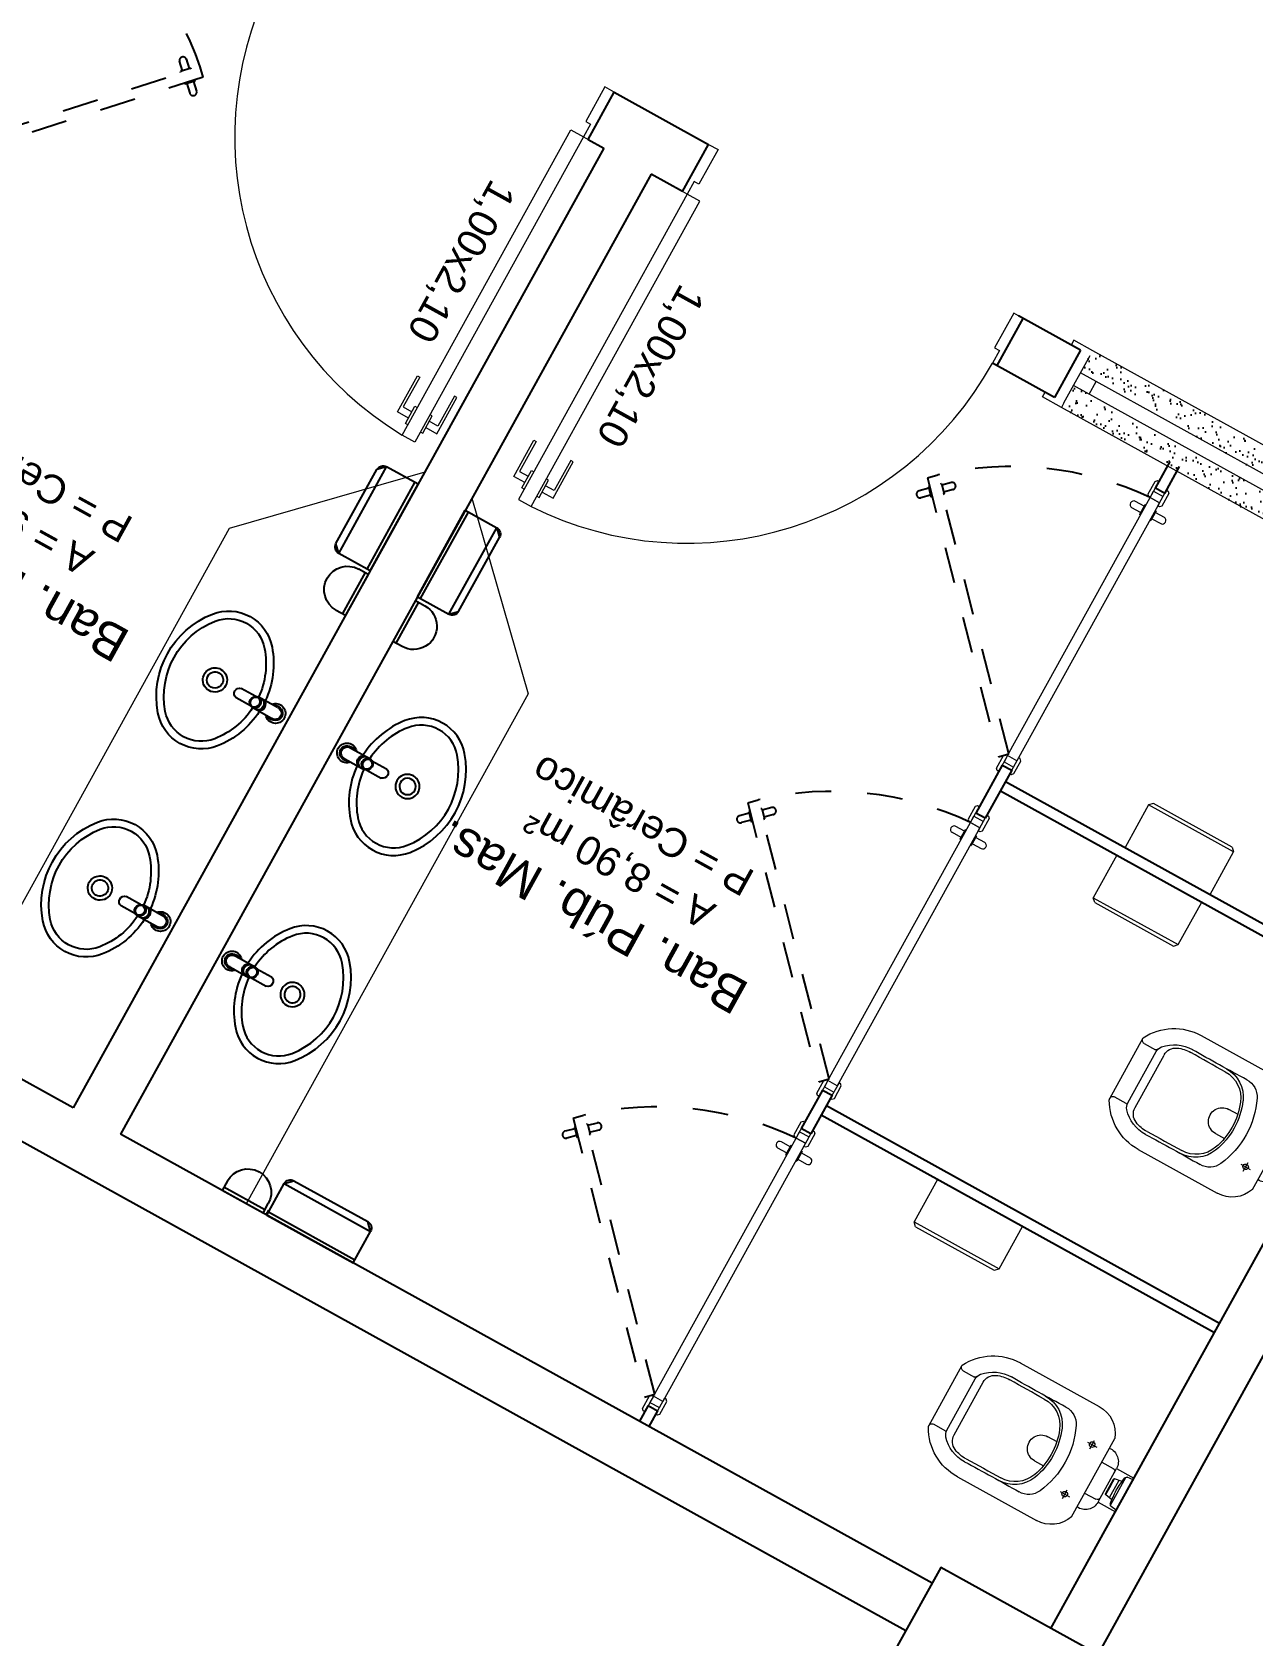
# Model space of a CAD drawing. Header units: metres. Extents: x 2113 to 5678, y -2764 to 956.
# Drawn here: x 3194.287 to 3197.683, y -1652.653 to -1648.194 of the extents above; entities that cross this region are included whole.
import ezdxf

# ---------------------------------------------------------------- set-up
doc = ezdxf.new("R2010")
doc.units = ezdxf.units.M
doc.header["$MEASUREMENT"] = 0
for name, pattern in [('CONTINU', [0]), ('CONTINUO', [0]), ('HIDDEN2', [0.1875, 0.125, -0.0625])]:
    doc.linetypes.add(name, pattern=pattern)
for name, color, linetype in [('_SETOR A', 1, 'Continuous'), ('A - Diversos', 252, 'Continuous'), ('A - Texto 1', 8, 'Continuous'), ('PAREDE', 7, 'Continuous'), ('pilar', 6, 'CONTINUO'), ('Pilares-Vigas', 5, 'Continuous'), ('TXT_QUADRAFISCAL_5000', 7, 'Continuous'), ('XX-HTC', 8, 'Continuous')]:
    doc.layers.add(name, color=color, linetype=linetype)
for name, color, linetype, lineweight in [('A - Mobiliário Fixo', 252, 'Continuous', 5), ('A-dimensão', 8, 'Continuous', 5), ('AR-EQP-FIX', 1, 'Continuous', 9), ('AR-POR', 5, 'CONTINUO', 9), ('Esquadrias', 50, 'Continuous', 9)]:
    doc.layers.add(name, color=color, linetype=linetype, lineweight=lineweight)
doc.styles.add('REGUA60', font='romns850', dxfattribs={"width": 1.2})
doc.styles.add('TEXTO', font='swisse.ttf')

# ---------------------------------------------------------------- blocks, each defined once
blk = doc.blocks.new('hidra')
at = {"layer": 'AR-EQP-FIX', "ltscale": 0.02}
for p, q in [((2491.0507, 1715.3238), (2491.0684, 1715.3221)), ((2491.0507, 1715.2278), (2491.0507, 1715.3238)), ((2491.0711, 1715.232), (2491.0711, 1715.3196)), ((2491.0712, 1715.3186), (2491.0735, 1715.3173)), ((2491.0845, 1715.3034), (2491.0845, 1715.2481)), ((2491.097, 1715.2805), (2491.097, 1715.3012)), ((2491.099, 1715.253), (2491.099, 1715.2989)), ((2491.0971, 1715.2803), (2491.0971, 1715.2504)), ((2491.0507, 1715.2278), (2491.0684, 1715.2295)), ((2491.0712, 1715.233), (2491.0735, 1715.2343)), ((2491.0712, 1715.233), (2491.0735, 1715.2343)), ((2491.0744, 1715.2409), (2491.0744, 1715.239))]:
    blk.add_line(p, q, dxfattribs=at)
for points in [[(2491.0507, 1715.2711), (2491.0507, 1715.3238)], [(2491.0752, 1715.3051), (2491.0969, 1715.3012)], [(2491.0507, 1715.2278), (2491.0507, 1715.2711)], [(2491.0752, 1715.2465), (2491.0969, 1715.2503)]]:
    blk.add_lwpolyline(points, dxfattribs=at)
for points in [[(2491.0969, 1715.3012, -0.384514), (2491.099, 1715.2986)], [(2491.0969, 1715.2503, 0.384514), (2491.099, 1715.253)]]:
    blk.add_lwpolyline(points, format="xyb", dxfattribs=at)
for centre, radius, start, end in [((2491.0681, 1715.3191), 0.00299, 9.2142, 84.5), ((2490.6782, 1715.2558), 0.4, 2.8567, 8.8369), ((2490.6782, 1715.2957), 0.4, 351.1631, 357.1433), ((2491.0681, 1715.2325), 0.00299, 275.5, 350.7858)]:
    blk.add_arc(centre, radius, start, end, dxfattribs=at)
blk = doc.blocks.new('vaso')
at = {"layer": 'AR-EQP-FIX'}
for p, q in [((-0.0532, 0.21), (-0.0532, 0.2652)), ((0.0532, 0.21), (0.0532, 0.2652)), ((-0.0532, 0.21), (-0.0402, 0.21)), ((-0.0491, 0.1652), (-0.0491, 0.2011)), ((-0.0402, 0.21), (0.0532, 0.21)), ((0.0491, 0.1652), (0.0491, 0.2011)), ((-0.1245, 0.1652), (0.1245, 0.1652)), ((-0.0921, 0.1181), (-0.0649, 0.1181)), ((-0.0786, 0.1032), (-0.0786, 0.1329)), ((0.0649, 0.1181), (0.0921, 0.1181)), ((0.0786, 0.1032), (0.0786, 0.1329)), ((-0.1809, -0.1665), (-0.1809, 0.0846)), ((0.1809, -0.1665), (0.1809, 0.0845)), ((-0.0384, 0), (-0.0384, 0.0282)), ((0.0384, -0.001), (0.0384, 0.0282)), ((-0.0849, -0.2948), (-0.0849, -0.259)), ((-0.0836, -0.2308), (0.0836, -0.2308)), ((-0.0814, -0.2548), (0.0814, -0.2548)), ((0.0849, -0.2948), (0.0849, -0.259)), ((-0.0953, -0.3048), (0.0975, -0.3048))]:
    blk.add_line(p, q, dxfattribs=at)
for centre, radius, start, end in [((-0.0532, 0.1698), 0.0402, 90, 186.9345), ((-0.0402, 0.2011), 0.00894, 90, 179.9998), ((0.0402, 0.2011), 0.00894, 0.0002, 90), ((0.0532, 0.1698), 0.0402, 353.0655, 90), ((-0.0952, 0.0846), 0.0858, 109.995, 180.0001), ((0.0952, 0.0846), 0.0858, 359.9489, 70.0048), ((-0.0786, 0.1181), 0.0076, 90, 270), ((-0.0786, 0.1181), 0.0076, 270, 90), ((0.0786, 0.1181), 0.0076, 90, 270), ((0.0786, 0.1181), 0.0076, 270, 90), ((-0.0811, 0.005), 0.0536, 114.9604, 180.906), ((0, -0.1692), 0.2457, 65.0398, 114.9603), ((0.0811, 0.005), 0.0536, 359.0955, 65.0414), ((-5.5446, -0.0814), 5.4106, 359.0719, 0.9061), ((-0.0447, -0.06), 0.0894, 112.2632, 180.2611), ((-0.042, -0.059), 0.0831, 110.8099, 180.2335), ((0, -0.1692), 0.2073, 67.7368, 112.2632), ((0, -0.1689), 0.2008, 69.1401, 110.8704), ((0, 0), 0.0384, 180, 0), ((0.042, -0.059), 0.0831, 359.7664, 69.2154), ((0.0447, -0.06), 0.0894, 359.7772, 67.7369), ((5.5446, -0.0814), 5.4106, 179.0937, 180.9279), ((-5.5446, -0.0814), 5.4195, 359.072, 0.2339), ((5.5445, -0.0815), 5.4195, 179.7659, 180.9278), ((-0.0246, -0.1665), 0.1564, 180, 241.2627), ((-0.032, -0.1708), 0.1027, 179.0541, 228.6116), ((-0.032, -0.1707), 0.0938, 179.0719, 203.7273), ((0.0246, -0.1665), 0.1563, 297.7697, 0.0098), ((0.032, -0.1707), 0.1028, 311.3707, 0.9282), ((0.0322, -0.1708), 0.0936, 336.2978, 0.9532), ((-0.0837, -0.1935), 0.0373, 203.6695, 270.1398), ((0.0837, -0.1935), 0.0374, 269.9013, 336.3985), ((-0.0814, -0.2269), 0.0279, 228.4991, 270), ((-0.0903, -0.259), 0.00536, 0.0029, 74.7666), ((0.0814, -0.2269), 0.0279, 270, 311.3708), ((0.0903, -0.259), 0.00536, 105.1484, 179.9966), ((-0.0949, -0.2948), 0.01, 241.1501, 0.1116), ((0.0949, -0.2948), 0.01, 180.0009, 270.2078)]:
    blk.add_arc(centre, radius, start, end, dxfattribs=at)
at = {"layer": 'AR-EQP-FIX', "rotation": 270}
blk.add_blockref('hidra', (-1715.2758, 2491.3159), dxfattribs=at)
blk = doc.blocks.new('janelapanheromasculino')
at = {"layer": 'XX-HTC', "ltscale": 5}
h = blk.add_hatch(dxfattribs=at)
h.set_pattern_fill('AR-SAND', color=256, scale=0.001, style=0)
h.set_pattern_definition([(37.5, (-95.769548, -59.09903), (-0.0016000313, 0.04894132373), [0, -0.038608, 0, -0.04318, 0, -0.041275]), (7.5, (-95.76955, -59.09903), (0.0449523283, 0.07168251), [0, -0.020828, 0, -0.034798, 0, -0.013335]), (327.5, (-95.80079, -59.09903), (0.079099237, 0.0001437185), [0, -0.0127, 0, -0.04572, 0, -0.05969]), (317.5, (-95.80079, -59.09903), (0.0763556452, 0.0222929323), [0, -0.00635, 0, -0.029972, 0, -0.03429])])
h.paths.add_polyline_path([(1995.3929, 1411.4091), (1995.3929, 1411.3941), (1995.3929, 1411.3391), (1993.8429, 1411.3391), (1993.8429, 1411.3941), (1993.8429, 1411.4091)])
h.paths.add_polyline_path([(1995.3929, 1411.2991), (1995.3929, 1411.2441), (1995.3929, 1411.2291), (1993.8429, 1411.2291), (1993.8429, 1411.2441), (1993.8429, 1411.2991)])
at = {"layer": 'AR-EQP-FIX', "linetype": 'Continuous'}
for p, q in [((1993.7829, 1411.4091), (1995.3929, 1411.4091)), ((1993.7829, 1411.2291), (1995.3929, 1411.2291))]:
    blk.add_line(p, q, dxfattribs=at)
at = {"layer": 'Esquadrias', "linetype": 'CONTINU'}
for p, q in [((1993.8429, 1411.4091), (1993.7829, 1411.4091)), ((1993.7829, 1411.4091), (1993.7829, 1411.3941)), ((1993.8429, 1411.3941), (1993.8429, 1411.4091)), ((1993.8429, 1411.3941), (1993.8429, 1411.2441)), ((1995.3929, 1411.3941), (1995.3929, 1411.4091)), ((1995.3929, 1411.4091), (1995.4529, 1411.4091)), ((1995.3929, 1411.3941), (1995.3929, 1411.2441)), ((1995.4529, 1411.4091), (1995.4529, 1411.3941)), ((1993.8429, 1411.3391), (1995.3929, 1411.3391)), ((1993.8929, 1411.3391), (1993.8929, 1411.2991)), ((1995.3429, 1411.3391), (1995.3429, 1411.2991)), ((1993.8429, 1411.2991), (1995.3929, 1411.2991)), ((1993.7829, 1411.2291), (1993.7829, 1411.2441)), ((1993.8429, 1411.2291), (1993.7829, 1411.2291)), ((1993.8429, 1411.2441), (1993.8429, 1411.2291)), ((1995.3929, 1411.2291), (1995.4529, 1411.2291)), ((1995.4529, 1411.2291), (1995.4529, 1411.2441))]:
    blk.add_line(p, q, dxfattribs=at)
at = {"layer": 'PAREDE', "ltscale": 5}
for p, q in [((1993.8129, 1411.2441), (1993.8129, 1411.3941)), ((1995.4229, 1411.2441), (1995.4229, 1411.3941)), ((1995.4229, 1411.2441), (1995.4229, 1411.3941))]:
    blk.add_line(p, q, dxfattribs=at)
blk = doc.blocks.new('GINASIO')
at = {"layer": 'A - Diversos', "extrusion": (0, 0, -1)}
for p, q in [((3757.2376, -1183.6697), (3756.9626, -1183.6697)), ((3756.9626, -1183.6697), (3756.9626, -1183.7697)), ((3757.2376, -1183.6697), (3757.2376, -1183.7697)), ((3757.2491, -1183.6697), (3757.2491, -1183.6997)), ((3757.2491, -1183.6697), (3757.3791, -1183.6697)), ((3757.2376, -1183.6797), (3756.9626, -1183.6797)), ((3757.2376, -1183.7697), (3756.9626, -1183.7697)), ((3756.9626, -1183.7697), (3756.9826, -1183.7897)), ((3757.2176, -1183.7897), (3756.9826, -1183.7897)), ((3757.2376, -1183.7697), (3757.2176, -1183.7897)), ((3757.5926, -1184.2258), (3757.5467, -1184.2258)), ((3757.5926, -1184.2558), (3757.5467, -1184.2558)), ((3757.6612, -1184.2235), (3757.5991, -1184.2235)), ((3757.8937, -1184.2235), (3757.9558, -1184.2235)), ((3757.9623, -1184.2258), (3758.0082, -1184.2258)), ((3757.9623, -1184.2558), (3758.0082, -1184.2558)), ((3757.6612, -1184.258), (3757.5991, -1184.258)), ((3757.8937, -1184.258), (3757.9558, -1184.258)), ((3757.5926, -1184.887), (3757.5467, -1184.887)), ((3757.5926, -1184.9169), (3757.5467, -1184.9169)), ((3757.6612, -1184.8847), (3757.5991, -1184.8847)), ((3757.6612, -1184.9192), (3757.5991, -1184.9192)), ((3757.8937, -1184.8847), (3757.9558, -1184.8847)), ((3757.8937, -1184.9192), (3757.9558, -1184.9192)), ((3757.9623, -1184.887), (3758.0082, -1184.887)), ((3757.9623, -1184.9169), (3758.0082, -1184.9169)), ((3757.7025, -1185.3652), (3757.7025, -1185.2352)), ((3757.8525, -1185.3652), (3757.8525, -1185.2352)), ((3757.7025, -1185.3652), (3757.6725, -1185.3652)), ((3757.8525, -1185.3652), (3757.8825, -1185.3652)), ((3757.6025, -1185.3767), (3757.5825, -1185.3967)), ((3757.5825, -1185.3967), (3757.5825, -1185.6317)), ((3757.6025, -1185.3767), (3757.6025, -1185.6517)), ((3757.7025, -1185.3767), (3757.6025, -1185.3767)), ((3757.6925, -1185.3767), (3757.6925, -1185.6517)), ((3757.7025, -1185.3767), (3757.7025, -1185.6517)), ((3757.8525, -1185.3767), (3757.8525, -1185.6517)), ((3757.8525, -1185.3767), (3757.9525, -1185.3767)), ((3757.8625, -1185.3767), (3757.8625, -1185.6517)), ((3757.9525, -1185.3767), (3757.9525, -1185.6517)), ((3757.9525, -1185.3767), (3757.9725, -1185.3967)), ((3757.9725, -1185.3967), (3757.9725, -1185.6317)), ((3757.6025, -1185.6517), (3757.5825, -1185.6317)), ((3757.9525, -1185.6517), (3757.9725, -1185.6317)), ((3757.7025, -1185.6517), (3757.6025, -1185.6517)), ((3757.8525, -1185.6517), (3757.9525, -1185.6517))]:
    blk.add_line(p, q, dxfattribs=at)
at = {"layer": 'A - Diversos'}
for p, q in [((3757.3791, -1183.6997), (3757.3791, -1183.6697)), ((3757.2491, -1183.6797), (3757.3791, -1183.6797)), ((3757.6725, -1185.2352), (3757.7025, -1185.2352)), ((3757.6925, -1185.3652), (3757.6925, -1185.2352)), ((3757.8825, -1185.2352), (3757.8525, -1185.2352)), ((3757.8625, -1185.3652), (3757.8625, -1185.2352))]:
    blk.add_line(p, q, dxfattribs=at)
for points in [[(3757.5663, -1184.084, 0.471699), (3757.3767, -1184.0839)], [(3757.55, -1184.0975, 0.471701), (3757.393, -1184.0974)], [(3757.9886, -1184.084, -0.471699), (3758.1782, -1184.0839)], [(3758.0049, -1184.0975, -0.471701), (3758.1619, -1184.0974)], [(3757.3767, -1184.0839, 0.359179), (3757.3766, -1184.3976)], [(3757.393, -1184.0974, 0.359169), (3757.3929, -1184.3841)], [(3757.6008, -1184.2235, 0.154376), (3757.55, -1184.0975)], [(3757.622, -1184.2235, 0.156042), (3757.5663, -1184.084)], [(3757.9329, -1184.2235, -0.156042), (3757.9886, -1184.084)], [(3757.9541, -1184.2235, -0.154376), (3758.0049, -1184.0975)], [(3758.1619, -1184.0974, -0.359169), (3758.162, -1184.3841)], [(3758.1782, -1184.0839, -0.359179), (3758.1784, -1184.3976)], [(3757.4941, -1184.2408, 1), (3757.4487, -1184.2408)], [(3757.4487, -1184.2408, 1), (3757.4941, -1184.2408)], [(3758.0608, -1184.2408, -1), (3758.1062, -1184.2408)], [(3758.1062, -1184.2408, -1), (3758.0608, -1184.2408)], [(3757.55, -1184.3841, 0.154376), (3757.6008, -1184.258, 0.154376)], [(3757.5663, -1184.3976, 0.156089), (3757.622, -1184.258, 0.156089)], [(3757.9886, -1184.3976, -0.156089), (3757.9329, -1184.258, -0.156089)], [(3758.0049, -1184.3841, -0.154376), (3757.9541, -1184.258, -0.154376)], [(3757.3929, -1184.3841, 0.472527), (3757.55, -1184.3841)], [(3758.162, -1184.3841, -0.472527), (3758.0049, -1184.3841)], [(3757.3766, -1184.3976, 0.472393), (3757.5663, -1184.3976)], [(3758.1784, -1184.3976, -0.472393), (3757.9886, -1184.3976)], [(3757.5663, -1184.7452, 0.471699), (3757.3767, -1184.7451)], [(3757.9886, -1184.7452, -0.471699), (3758.1782, -1184.7451)], [(3757.3767, -1184.7451, 0.359179), (3757.3766, -1185.0588)], [(3757.55, -1184.7587, 0.471701), (3757.393, -1184.7585)], [(3757.622, -1184.8847, 0.156042), (3757.5663, -1184.7452)], [(3757.9329, -1184.8847, -0.156042), (3757.9886, -1184.7452)], [(3758.0049, -1184.7587, -0.471701), (3758.1619, -1184.7585)], [(3758.1782, -1184.7451, -0.359179), (3758.1784, -1185.0588)], [(3757.393, -1184.7585, 0.359169), (3757.3929, -1185.0453)], [(3757.6008, -1184.8847, 0.154376), (3757.55, -1184.7587)], [(3757.9541, -1184.8847, -0.154376), (3758.0049, -1184.7587)], [(3758.1619, -1184.7585, -0.359169), (3758.162, -1185.0453)], [(3757.4941, -1184.902, 1), (3757.4487, -1184.902)], [(3758.0608, -1184.902, -1), (3758.1062, -1184.902)], [(3757.4487, -1184.902, 1), (3757.4941, -1184.902)], [(3757.55, -1185.0453, 0.154376), (3757.6008, -1184.9192, 0.154376)], [(3757.5663, -1185.0588, 0.156089), (3757.622, -1184.9192, 0.156089)], [(3757.9886, -1185.0588, -0.156089), (3757.9329, -1184.9192, -0.156089)], [(3758.0049, -1185.0453, -0.154376), (3757.9541, -1184.9192, -0.154376)], [(3758.1062, -1184.902, -1), (3758.0608, -1184.902)], [(3757.3766, -1185.0588, 0.472393), (3757.5663, -1185.0588)], [(3757.3929, -1185.0453, 0.472527), (3757.55, -1185.0453)], [(3758.1784, -1185.0588, -0.472393), (3757.9886, -1185.0588)], [(3758.162, -1185.0453, -0.472527), (3758.0049, -1185.0453)]]:
    blk.add_lwpolyline(points, format="xyb", dxfattribs=at)
for points in [[(3757.4714, -1184.2746, 1.732054), (3757.4422, -1184.2239, 0.577349)], [(3758.0835, -1184.2746, -1.732054), (3758.1127, -1184.2239, -0.577349)], [(3757.4714, -1184.9357, 1.732054), (3757.4422, -1184.8851, 0.577349)], [(3758.0835, -1184.9357, -1.732054), (3758.1127, -1184.8851, -0.577349)]]:
    blk.add_lwpolyline(points, format="xyb", close=True, dxfattribs=at)
at = {"layer": 'A - Diversos', "extrusion": (0, 0, -1)}
for centre, radius, start, end in [((-3757.3141, -1183.6997), 0.065, 180, 0), ((-3756.9826, -1183.7697), 0.02, 270, 0), ((-3757.2176, -1183.7697), 0.02, 180, 270), ((-3757.6641, -1184.2409), 0.0275, 39.0795, 321.2972), ((-3757.8909, -1184.2409), 0.0275, 218.7028, 140.9205), ((-3757.5499, -1184.2408), 0.0153, 281.8833, 78.1167), ((-3757.6014, -1184.2408), 0.0174, 277.5692, 82.4308), ((-3757.6014, -1184.2408), 0.0151, 278.7028, 81.2972), ((-3757.5979, -1184.2408), 0.0173, 94.0501, 265.9499), ((-3757.5968, -1184.2408), 0.0151, 98.7028, 261.2972), ((-3757.606, -1184.2408), 0.0185, 110.9259, 249.0741), ((-3757.6106, -1184.2408), 0.0185, 110.9259, 249.0741), ((-3757.6599, -1184.2472), 0.0274, 59.5899, 120.5631), ((-3757.6628, -1184.2408), 0.0173, 84.7023, 275.2977), ((-3757.6641, -1184.2409), 0.0199, 119.6375, 248.5075), ((-3757.8909, -1184.2409), 0.0199, 291.4925, 60.3625), ((-3757.8921, -1184.2408), 0.0173, 264.7023, 95.2977), ((-3757.895, -1184.2472), 0.0274, 59.4369, 120.4101), ((-3757.9443, -1184.2408), 0.0185, 290.9259, 69.0741), ((-3757.9489, -1184.2408), 0.0185, 290.9259, 69.0741), ((-3757.957, -1184.2408), 0.0173, 274.0501, 85.9499), ((-3757.9581, -1184.2408), 0.0151, 278.7028, 81.2972), ((-3757.9535, -1184.2408), 0.0174, 97.5692, 262.4308), ((-3757.9535, -1184.2408), 0.0151, 98.7028, 261.2972), ((-3758.005, -1184.2408), 0.0153, 101.8833, 258.1167), ((-3757.6599, -1184.2344), 0.0274, 239.4369, 300.4101), ((-3757.895, -1184.2344), 0.0274, 239.5899, 300.5631), ((-3757.6641, -1184.902), 0.0275, 39.0795, 321.2972), ((-3757.6599, -1184.9084), 0.0274, 59.5899, 120.5631), ((-3757.8909, -1184.902), 0.0275, 218.7028, 140.9205), ((-3757.895, -1184.9084), 0.0274, 59.4369, 120.4101), ((-3757.5499, -1184.902), 0.0153, 281.8833, 78.1167), ((-3757.6014, -1184.902), 0.0174, 277.5692, 82.4308), ((-3757.6014, -1184.902), 0.0151, 278.7028, 81.2972), ((-3757.5979, -1184.902), 0.0173, 94.0501, 265.9499), ((-3757.5968, -1184.902), 0.0151, 98.7028, 261.2972), ((-3757.606, -1184.902), 0.0185, 110.9259, 249.0741), ((-3757.6106, -1184.902), 0.0185, 110.9259, 249.0741), ((-3757.6599, -1184.8956), 0.0274, 239.4369, 300.4101), ((-3757.6628, -1184.902), 0.0173, 84.7023, 275.2977), ((-3757.6641, -1184.902), 0.0199, 119.6375, 248.5075), ((-3757.8909, -1184.902), 0.0199, 291.4925, 60.3625), ((-3757.8921, -1184.902), 0.0173, 264.7023, 95.2977), ((-3757.895, -1184.8956), 0.0274, 239.5899, 300.5631), ((-3757.9443, -1184.902), 0.0185, 290.9259, 69.0741), ((-3757.9489, -1184.902), 0.0185, 290.9259, 69.0741), ((-3757.957, -1184.902), 0.0173, 274.0501, 85.9499), ((-3757.9581, -1184.902), 0.0151, 278.7028, 81.2972), ((-3757.9535, -1184.902), 0.0174, 97.5692, 262.4308), ((-3757.9535, -1184.902), 0.0151, 98.7028, 261.2972), ((-3758.005, -1184.902), 0.0153, 101.8833, 258.1167), ((-3757.6725, -1185.3002), 0.065, 270, 90), ((-3757.8825, -1185.3002), 0.065, 90, 270), ((-3757.6025, -1185.3967), 0.02, 0, 90), ((-3757.9525, -1185.3967), 0.02, 90, 180), ((-3757.6025, -1185.6317), 0.02, 270, 0), ((-3757.9525, -1185.6317), 0.02, 180, 270)]:
    blk.add_arc(centre, radius, start, end, dxfattribs=at)
at = {"layer": 'A - Mobiliário Fixo'}
for p, q in [((3757.3025, -1185.2899), (3757.3025, -1183.6697)), ((3758.2525, -1185.2899), (3758.2525, -1183.6697)), ((3757.7025, -1185.6899), (3757.3025, -1185.2899)), ((3757.8525, -1185.6899), (3758.2525, -1185.2899))]:
    blk.add_line(p, q, dxfattribs=at)
at = {"layer": 'A-dimensão', "extrusion": (0, 0, -1)}
for p, q in [((3755.3925, -1184.5147), (3755.3825, -1184.5247)), ((3755.3825, -1184.5247), (3755.3825, -1184.6597)), ((3755.6525, -1184.5247), (3755.3825, -1184.5247)), ((3755.6425, -1184.5147), (3755.3925, -1184.5147)), ((3755.6425, -1184.5147), (3755.6525, -1184.5247)), ((3755.6525, -1184.6597), (3755.6525, -1184.5247)), ((3755.3925, -1185.5447), (3755.3825, -1185.5547)), ((3755.6425, -1185.5447), (3755.3925, -1185.5447)), ((3755.6425, -1185.5447), (3755.6525, -1185.5547)), ((3755.3825, -1185.5547), (3755.3825, -1185.6897)), ((3755.6525, -1185.5547), (3755.3825, -1185.5547)), ((3755.6525, -1185.6897), (3755.6525, -1185.5547)), ((3755.3725, -1185.7197), (3755.3725, -1185.8547)), ((3755.6425, -1185.8547), (3755.6425, -1185.7197)), ((3755.3825, -1185.8647), (3755.3725, -1185.8547)), ((3755.3725, -1185.8547), (3755.6425, -1185.8547)), ((3755.6325, -1185.8647), (3755.6425, -1185.8547)), ((3755.3825, -1185.8647), (3755.6325, -1185.8647))]:
    blk.add_line(p, q, dxfattribs=at)
at = {"layer": 'A-dimensão'}
for p, q in [((3755.3825, -1184.6597), (3755.6525, -1184.6597)), ((3755.6425, -1185.7197), (3755.3725, -1185.7197)), ((3755.3825, -1185.6897), (3755.6525, -1185.6897))]:
    blk.add_line(p, q, dxfattribs=at)
at = {"layer": 'AR-POR', "color": 8, "linetype": 'HIDDEN2', "lineweight": -2, "ltscale": 0.02}
for p, q in [((3756.0731, -1183.7349), (3756.0518, -1183.7562)), ((3756.0518, -1183.7562), (3756.6002, -1184.3391)), ((3756.6214, -1184.3179), (3756.0731, -1183.7349)), ((3756.561, -1184.2994), (3756.5588, -1184.3015)), ((3756.5794, -1184.3232), (3756.5588, -1184.3015)), ((3756.5839, -1184.2777), (3756.5861, -1184.2757)), ((3756.6067, -1184.2974), (3756.5861, -1184.2757)), ((3756.5902, -1184.28), (3756.6102, -1184.261)), ((3756.604, -1184.2945), (3756.6242, -1184.2753)), ((3756.6046, -1184.2995), (3756.6067, -1184.2974)), ((3756.5629, -1184.3058), (3756.5429, -1184.3248)), ((3756.5767, -1184.3203), (3756.5564, -1184.3396)), ((3756.5816, -1184.3212), (3756.5794, -1184.3232)), ((3756.6214, -1184.3179), (3756.6002, -1184.3391)), ((3756.0731, -1184.7374), (3756.0518, -1184.7587)), ((3756.6214, -1185.3204), (3756.0731, -1184.7374)), ((3756.0518, -1184.7587), (3756.6002, -1185.3416)), ((3756.5839, -1185.2802), (3756.5861, -1185.2782)), ((3756.6067, -1185.2999), (3756.5861, -1185.2782)), ((3756.5902, -1185.2825), (3756.6102, -1185.2635)), ((3756.604, -1185.297), (3756.6242, -1185.2778)), ((3756.5629, -1185.3083), (3756.5429, -1185.3273)), ((3756.5767, -1185.3228), (3756.5564, -1185.3421)), ((3756.561, -1185.3019), (3756.5588, -1185.304)), ((3756.5794, -1185.3257), (3756.5588, -1185.304)), ((3756.5816, -1185.3237), (3756.5794, -1185.3257)), ((3756.6214, -1185.3204), (3756.6002, -1185.3416)), ((3756.6046, -1185.302), (3756.6067, -1185.2999)), ((3756.0731, -1185.7699), (3756.0518, -1185.7912)), ((3756.6214, -1186.3529), (3756.0731, -1185.7699)), ((3758.9235, -1186.3529), (3759.4718, -1185.7699)), ((3756.0518, -1185.7912), (3756.6002, -1186.3741)), ((3759.4931, -1185.7912), (3758.9447, -1186.3741)), ((3756.5902, -1186.315), (3756.6102, -1186.296)), ((3758.9547, -1186.315), (3758.9347, -1186.296)), ((3756.5629, -1186.3408), (3756.5429, -1186.3598)), ((3756.561, -1186.3344), (3756.5588, -1186.3365)), ((3756.5794, -1186.3582), (3756.5588, -1186.3365)), ((3756.5839, -1186.3127), (3756.5861, -1186.3107)), ((3756.6067, -1186.3324), (3756.5861, -1186.3107)), ((3756.6214, -1186.3529), (3756.6002, -1186.3741)), ((3756.604, -1186.3295), (3756.6242, -1186.3103)), ((3756.6046, -1186.3345), (3756.6067, -1186.3324)), ((3758.941, -1186.3295), (3758.9207, -1186.3103)), ((3758.9235, -1186.3529), (3758.9447, -1186.3741)), ((3758.9382, -1186.3324), (3758.9588, -1186.3107)), ((3758.9404, -1186.3345), (3758.9382, -1186.3324)), ((3758.961, -1186.3127), (3758.9588, -1186.3107)), ((3758.9655, -1186.3582), (3758.9861, -1186.3365)), ((3758.982, -1186.3408), (3759.002, -1186.3598)), ((3758.984, -1186.3344), (3758.9861, -1186.3365)), ((3756.5767, -1186.3553), (3756.5564, -1186.3746)), ((3756.5816, -1186.3562), (3756.5794, -1186.3582)), ((3758.9633, -1186.3562), (3758.9655, -1186.3582)), ((3758.9682, -1186.3553), (3758.9885, -1186.3746))]:
    blk.add_line(p, q, dxfattribs=at)
at = {"layer": 'AR-POR', "color": 1, "linetype": 'Continuous'}
for p, q in [((3756.0195, -1184.5206), (3755.9919, -1184.5206)), ((3756.0195, -1184.5447), (3756.0195, -1184.5147)), ((3756.0225, -1184.5147), (3756.0195, -1184.5147)), ((3756.0525, -1184.5147), (3756.0555, -1184.5147)), ((3756.0555, -1184.5447), (3756.0555, -1184.5147)), ((3756.0555, -1184.5206), (3756.0831, -1184.5206)), ((3756.0195, -1184.5406), (3755.9919, -1184.5406)), ((3756.0225, -1184.5447), (3756.0195, -1184.5447)), ((3756.0525, -1184.5447), (3756.0555, -1184.5447)), ((3756.0555, -1184.5406), (3756.0831, -1184.5406)), ((3756.0195, -1185.5231), (3755.9919, -1185.5231)), ((3756.0195, -1185.5431), (3755.9919, -1185.5431)), ((3756.0195, -1185.5472), (3756.0195, -1185.5172)), ((3756.0225, -1185.5172), (3756.0195, -1185.5172)), ((3756.0225, -1185.5472), (3756.0195, -1185.5472)), ((3756.0525, -1185.5172), (3756.0555, -1185.5172)), ((3756.0525, -1185.5472), (3756.0555, -1185.5472)), ((3756.0555, -1185.5472), (3756.0555, -1185.5172)), ((3756.0555, -1185.5231), (3756.0831, -1185.5231)), ((3756.0555, -1185.5431), (3756.0831, -1185.5431)), ((3756.0195, -1186.5556), (3755.9919, -1186.5556)), ((3756.0195, -1186.5756), (3755.9919, -1186.5756)), ((3756.0195, -1186.5797), (3756.0195, -1186.5497)), ((3756.0225, -1186.5497), (3756.0195, -1186.5497)), ((3756.0525, -1186.5497), (3756.0555, -1186.5497)), ((3756.0555, -1186.5797), (3756.0555, -1186.5497)), ((3756.0555, -1186.5556), (3756.0831, -1186.5556)), ((3756.0555, -1186.5756), (3756.0831, -1186.5756)), ((3756.0225, -1186.5797), (3756.0195, -1186.5797)), ((3756.0525, -1186.5797), (3756.0555, -1186.5797))]:
    blk.add_line(p, q, dxfattribs=at)
at = {"layer": 'AR-POR', "color": 8, "linetype": 'HIDDEN2', "lineweight": -2, "ltscale": 0.02}
for centre, radius, start, end in [((3756.6172, -1184.2681), 0.01, 314.5187, 134.5187), ((3755.994, -1183.6648), 0.9068, 273.6968, 311.9539), ((3756.5501, -1184.3312), 0.01, 131.9734, 311.9734), ((3756.6172, -1185.2706), 0.01, 314.5187, 134.5187), ((3756.5501, -1185.3337), 0.01, 131.9734, 311.9734), ((3755.994, -1184.6673), 0.9068, 273.6968, 311.9539), ((3756.6172, -1186.3031), 0.01, 314.5187, 134.5187), ((3758.9277, -1186.3031), 0.01, 45.4813, 225.4813), ((3755.994, -1185.6998), 0.9068, 273.6968, 311.9539), ((3756.5501, -1186.3662), 0.01, 131.9734, 311.9734), ((3759.5509, -1185.6998), 0.9068, 228.0461, 266.3032), ((3758.9948, -1186.3662), 0.01, 228.0266, 48.0266)]:
    blk.add_arc(centre, radius, start, end, dxfattribs=at)
at = {"layer": 'AR-POR', "color": 1, "linetype": 'Continuous'}
for centre, start, end in [((3755.9919, -1184.5306), 90, 270), ((3756.0831, -1184.5306), 270, 90), ((3755.9919, -1185.5331), 90, 270), ((3756.0831, -1185.5331), 270, 90), ((3755.9919, -1186.5656), 90, 270), ((3756.0831, -1186.5656), 270, 90)]:
    blk.add_arc(centre, 0.01, start, end, dxfattribs=at)
at = {"layer": 'Esquadrias', "linetype": 'CONTINU'}
blk.add_line((3757.24, -1183.6697), (3757.24, -1183.6847), dxfattribs=at)
at = {"layer": 'Esquadrias'}
for p, q in [((3757.5875, -1185.7497), (3757.5475, -1185.7497)), ((3757.5475, -1185.7497), (3757.5475, -1186.7197)), ((3757.5875, -1186.7197), (3757.5875, -1185.7497)), ((3757.9175, -1186.7197), (3757.9175, -1185.7497)), ((3757.9175, -1185.7497), (3757.9575, -1185.7497)), ((3757.9575, -1185.7497), (3757.9575, -1186.7197)), ((3757.54, -1185.7997), (3757.505, -1185.7997)), ((3757.505, -1185.7997), (3757.505, -1185.9147)), ((3757.5475, -1185.7822), (3757.54, -1185.7822)), ((3757.54, -1185.7822), (3757.54, -1185.8372)), ((3757.5875, -1185.7822), (3757.595, -1185.7822)), ((3757.595, -1185.7822), (3757.595, -1185.8372)), ((3757.595, -1185.7997), (3757.63, -1185.7997)), ((3757.63, -1185.7997), (3757.63, -1185.9147)), ((3757.91, -1185.7997), (3757.875, -1185.7997)), ((3757.875, -1185.7997), (3757.875, -1185.9147)), ((3757.9175, -1185.7822), (3757.91, -1185.7822)), ((3757.91, -1185.7822), (3757.91, -1185.8372)), ((3757.9575, -1185.7822), (3757.965, -1185.7822)), ((3757.965, -1185.7822), (3757.965, -1185.8372)), ((3757.965, -1185.7997), (3758, -1185.7997)), ((3758, -1185.7997), (3758, -1185.9147)), ((3757.5125, -1185.9147), (3757.5125, -1185.8197)), ((3757.5125, -1185.8197), (3757.54, -1185.8197)), ((3757.54, -1185.8372), (3757.5475, -1185.8372)), ((3757.595, -1185.8372), (3757.5875, -1185.8372)), ((3757.6225, -1185.8197), (3757.595, -1185.8197)), ((3757.6225, -1185.9147), (3757.6225, -1185.8197)), ((3757.8825, -1185.9147), (3757.8825, -1185.8197)), ((3757.8825, -1185.8197), (3757.91, -1185.8197)), ((3757.91, -1185.8372), (3757.9175, -1185.8372)), ((3757.965, -1185.8372), (3757.9575, -1185.8372)), ((3757.9925, -1185.8197), (3757.965, -1185.8197)), ((3757.9925, -1185.9147), (3757.9925, -1185.8197)), ((3757.505, -1185.9147), (3757.5125, -1185.9147)), ((3757.63, -1185.9147), (3757.6225, -1185.9147)), ((3757.875, -1185.9147), (3757.8825, -1185.9147)), ((3758, -1185.9147), (3757.9925, -1185.9147)), ((3756.6175, -1186.7197), (3756.6025, -1186.7197)), ((3756.6175, -1186.7597), (3756.6175, -1186.7197)), ((3757.5475, -1186.7197), (3757.5875, -1186.7197)), ((3757.5875, -1186.7197), (3757.6025, -1186.7197)), ((3757.5875, -1186.7597), (3757.5875, -1186.7197)), ((3757.9175, -1186.7197), (3757.9025, -1186.7197)), ((3757.9175, -1186.7597), (3757.9175, -1186.7197)), ((3757.9575, -1186.7197), (3757.9175, -1186.7197)), ((3756.6325, -1186.7597), (3756.6175, -1186.7597)), ((3756.6325, -1186.8697), (3756.6325, -1186.7597)), ((3757.5725, -1186.8697), (3757.5725, -1186.7597)), ((3757.5725, -1186.7597), (3757.5875, -1186.7597)), ((3757.9325, -1186.7597), (3757.9175, -1186.7597)), ((3757.9325, -1186.8697), (3757.9325, -1186.7597)), ((3756.6025, -1186.8697), (3756.6325, -1186.8697)), ((3757.6025, -1186.8697), (3757.5725, -1186.8697)), ((3757.9025, -1186.8697), (3757.9325, -1186.8697))]:
    blk.add_line(p, q, dxfattribs=at)
for points in [[(3756.0225, -1183.7097), (3756.0175, -1183.7097), (3756.0125, -1183.7147), (3756.0125, -1183.7547), (3756.0175, -1183.7597), (3756.0225, -1183.7597)], [(3756.0525, -1183.6997), (3756.0575, -1183.6997), (3756.0625, -1183.7047), (3756.0625, -1183.7447), (3756.0575, -1183.7497), (3756.0525, -1183.7497)], [(3756.0525, -1184.5697), (3756.0225, -1184.5697), (3756.0225, -1183.7497), (3756.0525, -1183.7497)], [(3756.0225, -1184.6097), (3756.0175, -1184.6097), (3756.0125, -1184.6047), (3756.0125, -1184.5647), (3756.0175, -1184.5597), (3756.0225, -1184.5597)], [(3756.0525, -1184.6197), (3756.0575, -1184.6197), (3756.0625, -1184.6147), (3756.0625, -1184.5747), (3756.0575, -1184.5697), (3756.0525, -1184.5697)], [(3756.0525, -1184.7022), (3756.0575, -1184.7022), (3756.0625, -1184.7072), (3756.0625, -1184.7472), (3756.0575, -1184.7522), (3756.0525, -1184.7522)], [(3756.0225, -1184.7122), (3756.0175, -1184.7122), (3756.0125, -1184.7172), (3756.0125, -1184.7572), (3756.0175, -1184.7622), (3756.0225, -1184.7622)], [(3756.0525, -1185.5722), (3756.0225, -1185.5722), (3756.0225, -1184.7522), (3756.0525, -1184.7522)], [(3756.0225, -1185.6122), (3756.0175, -1185.6122), (3756.0125, -1185.6072), (3756.0125, -1185.5672), (3756.0175, -1185.5622), (3756.0225, -1185.5622)], [(3756.0525, -1185.6222), (3756.0575, -1185.6222), (3756.0625, -1185.6172), (3756.0625, -1185.5772), (3756.0575, -1185.5722), (3756.0525, -1185.5722)], [(3756.0225, -1185.7447), (3756.0175, -1185.7447), (3756.0125, -1185.7497), (3756.0125, -1185.7897), (3756.0175, -1185.7947), (3756.0225, -1185.7947)], [(3756.0525, -1185.7347), (3756.0575, -1185.7347), (3756.0625, -1185.7397), (3756.0625, -1185.7797), (3756.0575, -1185.7847), (3756.0525, -1185.7847)], [(3756.0525, -1186.6047), (3756.0225, -1186.6047), (3756.0225, -1185.7847), (3756.0525, -1185.7847)], [(3756.0225, -1186.6447), (3756.0175, -1186.6447), (3756.0125, -1186.6397), (3756.0125, -1186.5997), (3756.0175, -1186.5947), (3756.0225, -1186.5947)], [(3756.0525, -1186.6547), (3756.0575, -1186.6547), (3756.0625, -1186.6497), (3756.0625, -1186.6097), (3756.0575, -1186.6047), (3756.0525, -1186.6047)]]:
    blk.add_lwpolyline(points, close=True, dxfattribs=at)
for points in [[(3756.0525, -1183.6997), (3756.0525, -1183.7197)], [(3756.0175, -1183.7597), (3756.0225, -1183.7597), (3756.0225, -1183.7497), (3756.0525, -1183.7497), (3756.0525, -1183.7297), (3756.0225, -1183.7297)], [(3756.0175, -1184.5597), (3756.0225, -1184.5597), (3756.0225, -1184.5697), (3756.0525, -1184.5697), (3756.0525, -1184.5897), (3756.0225, -1184.5897)], [(3756.0525, -1184.7022), (3756.0525, -1184.7222)], [(3756.0175, -1184.7622), (3756.0225, -1184.7622), (3756.0225, -1184.7522), (3756.0525, -1184.7522), (3756.0525, -1184.7322), (3756.0225, -1184.7322)], [(3756.0175, -1185.5622), (3756.0225, -1185.5622), (3756.0225, -1185.5722), (3756.0525, -1185.5722), (3756.0525, -1185.5922), (3756.0225, -1185.5922)], [(3756.0175, -1185.7947), (3756.0225, -1185.7947), (3756.0225, -1185.7847), (3756.0525, -1185.7847), (3756.0525, -1185.7647), (3756.0225, -1185.7647)], [(3756.0525, -1185.7347), (3756.0525, -1185.7547)], [(3756.0175, -1186.5947), (3756.0225, -1186.5947), (3756.0225, -1186.6047), (3756.0525, -1186.6047), (3756.0525, -1186.6247), (3756.0225, -1186.6247)]]:
    blk.add_lwpolyline(points, dxfattribs=at)
at = {"layer": 'Esquadrias', "color": 0, "linetype": 'ByBlock'}
for centre, start, end in [((3757.5889, -1186.7203), 92.4472, 179.9649), ((3757.916, -1186.7203), 0.0351, 87.5528)]:
    blk.add_arc(centre, 0.9715, start, end, dxfattribs=at)
at = {"layer": 'PAREDE', "ltscale": 5}
for p, q in [((3755.1225, -1183.6697), (3757.7025, -1183.6697)), ((3757.7025, -1186.7197), (3757.7025, -1183.6697)), ((3757.7025, -1186.7197), (3757.7025, -1183.6697)), ((3757.8525, -1183.6697), (3760.285, -1183.6697)), ((3757.8525, -1186.7197), (3757.8525, -1183.6697)), ((3754.6225, -1183.7197), (3754.6225, -1186.8697)), ((3754.7725, -1183.7197), (3754.7725, -1186.7197)), ((3756.42, -1186.7197), (3756.6175, -1186.7197)), ((3756.6025, -1186.7197), (3756.6025, -1186.8697)), ((3757.6025, -1186.7197), (3757.6025, -1186.8697)), ((3757.6025, -1186.7197), (3757.7025, -1186.7197)), ((3757.6025, -1186.7197), (3757.6025, -1186.8697)), ((3757.9025, -1186.7197), (3757.8525, -1186.7197)), ((3757.9025, -1186.7197), (3757.9025, -1186.8697)), ((3756.42, -1186.8697), (3756.6175, -1186.8697)), ((3757.9025, -1186.8697), (3757.6025, -1186.8697))]:
    blk.add_line(p, q, dxfattribs=at)
blk.add_lwpolyline([(3760.285, -1183.5197), (3755.1225, -1183.5197)], dxfattribs=at)
at = {"layer": 'Pilares-Vigas', "ltscale": 5}
for p, q in [((3756.0225, -1183.7197), (3756.0225, -1183.6697)), ((3756.0525, -1183.7197), (3756.0525, -1183.6697)), ((3756.0525, -1183.7197), (3756.0225, -1183.7197)), ((3756.0225, -1184.5997), (3756.0525, -1184.5997)), ((3756.0225, -1184.7222), (3756.0225, -1184.5997)), ((3756.0525, -1184.7222), (3756.0525, -1184.5997)), ((3756.0225, -1184.6597), (3754.7725, -1184.6597)), ((3756.0225, -1184.6897), (3754.7725, -1184.6897)), ((3756.0525, -1184.7222), (3756.0225, -1184.7222)), ((3756.0225, -1185.7547), (3756.0225, -1185.6022)), ((3756.0225, -1185.6022), (3756.0525, -1185.6022)), ((3756.0525, -1185.7547), (3756.0525, -1185.6022)), ((3756.0225, -1185.6897), (3754.7725, -1185.6897)), ((3756.0225, -1185.7197), (3754.7725, -1185.7197)), ((3756.0525, -1185.7547), (3756.0225, -1185.7547)), ((3756.0225, -1186.6347), (3756.0225, -1186.7197)), ((3756.0225, -1186.6347), (3756.0525, -1186.6347)), ((3756.0525, -1186.6347), (3756.0525, -1186.7197))]:
    blk.add_line(p, q, dxfattribs=at)
at = {"layer": 'Pilares-Vigas'}
blk.add_lwpolyline([(3754.6225, -1183.7197), (3755.1225, -1183.7197), (3755.1225, -1183.4697), (3754.6225, -1183.4697)], close=True, dxfattribs=at)
at = {"layer": 'A-dimensão', "xscale": -1, "rotation": 90}
for p in [(3755.0376, -1184.1436), (3755.0376, -1185.1836)]:
    blk.add_blockref('vaso', p, dxfattribs=at)
at = {"layer": 'pilar'}
blk.add_blockref('janelapanheromasculino', (1760.9971, -2598.1137), dxfattribs=at)
at = {"layer": 'A - Texto 1', "char_height": 0.08, "width": 0.90408, "rotation": 90, "style": 'TEXTO'}
for insert, attachment_point in [((3757.4991, -1186.0061), 9), ((3758.0058, -1186.0061), 3)]:
    blk.add_mtext('1,00x2,10', dxfattribs=dict(at, insert=insert, attachment_point=attachment_point))
at = {"layer": 'XX-HTC', "char_height": 0.1, "width": 1.390511, "style": 'REGUA60'}
for s, insert, attachment_point in [('{\\fArial|b0|i0|c0|p34;Ban. Púb. Mas.\\P\\H0.8x;A = 8,90 m²\\PP = Cerâmico}', (3756.8467, -1185.164, -297), 8), ('{\\fArial|b0|i0|c0|p34;Ban. Púb. Fem.\\P\\H0.8x;A = 9,55 m²\\PP = Cerâmico}', (3758.8349, -1184.806, -297), 2)]:
    blk.add_mtext(s, dxfattribs=dict(at, insert=insert, attachment_point=attachment_point))

msp = doc.modelspace()

# ---------------------------------------------------------------- linework, layer by layer
at = {"layer": 'TXT_QUADRAFISCAL_5000', "lineweight": 100}
msp.add_circle((3163.675, -1737.5511), 237.9528, dxfattribs=at)
msp.add_circle((3163.675, -1737.5511), 237.9528, dxfattribs=at)

# ---------------------------------------------------------------- block references
at = {"layer": '_SETOR A', "rotation": 151.0553157846748}
msp.add_blockref('GINASIO', (5909.9961, -4505.6686), dxfattribs=at)

doc.saveas('drawing.dxf')
